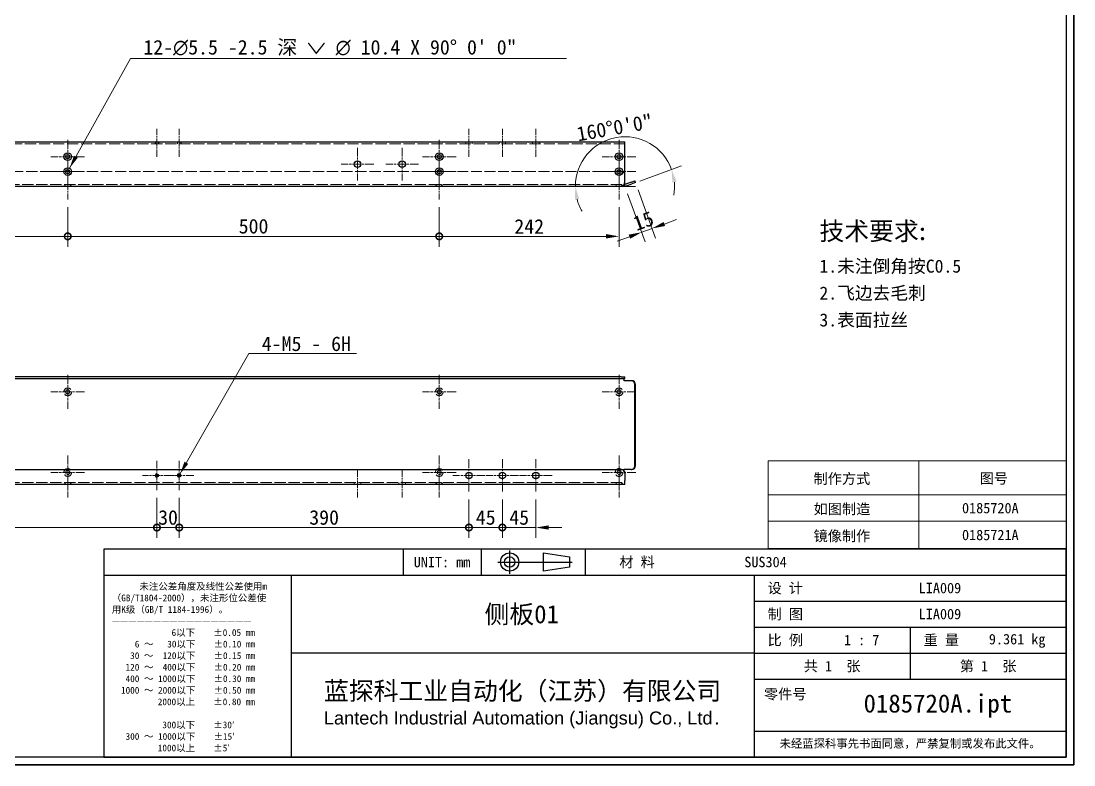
# Model space of a CAD drawing. Header units: millimetres. Extents: x 42 to 2902, y 38 to 2041.
# Drawn here: x 1484 to 2902, y 38 to 1040 of the extents above; entities that cross this region are included whole.
import ezdxf
from ezdxf.enums import TextEntityAlignment as Align

# ---------------------------------------------------------------- set-up
doc = ezdxf.new("R2010")
doc.units = ezdxf.units.MM
doc.header["$LTSCALE"] = 7
doc.linetypes.add('CHAIN', pattern=[0.3543, 0.2362, -0.0295, 0.0591, -0.0295])
doc.linetypes.add('DASHED', pattern=[0.2067, 0.1654, -0.0413])
for name, color, linetype, lineweight in [('1', 7, 'Continuous', 18), ('可见 (ISO)', 7, 'Continuous', 25), ('可见窄的 (ISO)', 7, 'Continuous', 18), ('图框 (ISO)', 7, 'Continuous', 35), ('标题 (ISO)', 7, 'Continuous', 25)]:
    doc.layers.add(name, color=color, linetype=linetype, lineweight=lineweight)
for name, color, linetype, lineweight, true_color in [('中心标记 (ISO)', 1, 'CHAIN', 18, 0xff0000), ('中心线 (ISO)', 1, 'CHAIN', 18, 0xff0000), ('尺寸 (ISO)', 7, 'Continuous', 18, 0x008000), ('符号 (ISO)', 7, 'Continuous', 18, 0x008000), ('隐藏 (ISO)', 5, 'DASHED', 18, 0x0000ff)]:
    doc.layers.add(name, color=color, linetype=linetype, lineweight=lineweight, true_color=true_color)
doc.styles.add('文本样式164', font='SimSun.ttf')
doc.styles.add('文本样式165', font='SimSun.ttf')
doc.styles.add('文本样式74', font='SimSun.ttf')
doc.styles.add('最新国标', font='simfang.ttf')
doc.styles.add('注释文本 (ISO)', font='simfang.ttf')
doc.dimstyles.new('默认 (GB)', dxfattribs={"dimscale": 7, "dimtxt": 2.8, "dimasz": 2.5, "dimexe": 2, "dimexo": 1.5, "dimgap": 0.5, "dimtad": 1, "dimtoh": 1, "dimdsep": 46, "dimtxsty": '最新国标', "dimcen": 0.09, "dimdle": 10, "dimclrd": 256, "dimclre": 256, "dimclrt": 256, "dimaunit": 1, "dimadec": 3, "dimazin": 2, "dimtfac": 0.535714, "dimtdec": 3, "dimtmove": 0, "dimatfit": 3, "dimfxl": 0, "dimtolj": 1, "dimlwd": -1, "dimlwe": -1, "dimarcsym": 0})
doc.dimstyles.new('默认 (GB)$7', dxfattribs={"dimscale": 7, "dimtxt": 2.8, "dimasz": 2.5, "dimexe": 2, "dimexo": 1.5, "dimgap": 0.5, "dimtad": 1, "dimtoh": 1, "dimdsep": 46, "dimtxsty": '最新国标', "dimcen": 0.09, "dimdle": 10, "dimclrd": 256, "dimclre": 256, "dimclrt": 256, "dimaunit": 1, "dimadec": 3, "dimazin": 2, "dimtfac": 0.535714, "dimtdec": 3, "dimtmove": 0, "dimatfit": 3, "dimfxl": 0, "dimtolj": 1, "dimlwd": -1, "dimlwe": -1, "dimarcsym": 0})

# ---------------------------------------------------------------- blocks, each defined once
blk = doc.blocks.new('图框 最新国标')
at = {"layer": '图框 (ISO)', "color": 7, "linetype": 'Continuous', "lineweight": 25}
for p, q in [((413, 290), (413, 7)), ((413, 290), (413, 7)), ((413, 7), (6, 7)), ((413, 7), (18, 7))]:
    blk.add_line(p, q, dxfattribs=at)
at = {"layer": '图框 (ISO)'}
for p, q in [((414.5, 291.5), (414.5, 5.5)), ((414.5, 5.5), (6, 5.5))]:
    blk.add_line(p, q, dxfattribs=at)
at = {"layer": '图框 (ISO)', "style": '文本样式74'}
blk.add_attdef('零件代号_001', (46.18, 287.02), '', height=2.5, rotation=180, dxfattribs=at)
blk = doc.blocks.new('标题栏 最新国标')
at = {"layer": '标题 (ISO)'}
for p, q in [((381.98, -183.84), (196.98, -183.84)), ((196.98, -183.84), (196.98, -223.84)), ((254.48, -183.84), (254.48, -188.84)), ((269.48, -183.84), (269.48, -188.84)), ((289.48, -183.84), (289.48, -188.84)), ((381.98, -223.84), (381.98, -183.84)), ((383.48, -183.84), (383.48, -225.34)), ((281.48, -188.09), (281.48, -184.59)), ((281.48, -184.59), (286.48, -185.34)), ((286.48, -185.34), (286.48, -187.34)), ((286.48, -187.34), (281.48, -188.09)), ((196.98, -188.84), (381.98, -188.84)), ((232.98, -188.84), (232.98, -223.84)), ((321.98, -188.84), (321.98, -223.84)), ((321.98, -193.84), (381.98, -193.84)), ((321.98, -198.84), (381.98, -198.84)), ((351.98, -198.84), (351.98, -208.84)), ((321.98, -203.84), (232.98, -203.84)), ((321.98, -203.84), (381.98, -203.84)), ((321.98, -208.84), (381.98, -208.84)), ((321.98, -218.84), (381.98, -218.84)), ((196.98, -223.84), (381.98, -223.84)), ((383.48, -225.34), (196.98, -225.34))]:
    blk.add_line(p, q, dxfattribs=at)
at = {"layer": '标题 (ISO)', "linetype": 'CHAIN', "ltscale": 5.000333}
blk.add_line((274.98, -184.09), (274.98, -188.59), dxfattribs=at)
at = {"layer": '标题 (ISO)', "linetype": 'CHAIN', "ltscale": 15.834605}
blk.add_line((272.73, -186.34), (286.98, -186.34), dxfattribs=at)
at = {"layer": '标题 (ISO)'}
for radius in [1.75, 1]:
    blk.add_circle((274.98, -186.34), radius, dxfattribs=at)
at = {"layer": '1', "style": '文本样式164'}
for s, p in [('UNIT: mm', (261.98, -186.34)), ('材 料', (299.48, -186.34)), ('设 计', (327.98, -191.34)), ('制 图', (327.98, -196.34)), ('比 例', (327.98, -201.34)), ('重 量', (357.98, -201.34)), ('共 1  张', (336.98, -206.34)), ('第 1  张', (366.98, -206.34))]:
    blk.add_text(s, height=2, dxfattribs=at).set_placement(p, align=Align.MIDDLE_CENTER)
at = {"layer": '标题 (ISO)', "style": '注释文本 (ISO)'}
for s, insert, char_height, attachment_point, line_spacing_factor in [('\\fSimSun|b0|i0;{\\H1.3000;      未注公差角度及线性公差使用m\\P}\\fSimSun|b0|i0;{\\H1.3000;（GB/T1804-2000），未注形位公差使\\P}\\fSimSun|b0|i0;{\\H1.3000;用K级（GB/T 1184-1996）。\\P}\\fSimSun|b0|i0;{\\H1.3000;—————————————————\\P}\\fSimSun|b0|i0;{\\H1.3000;             6以下    ±0.05 mm\\P}\\fSimSun|b0|i0;{\\H1.3000;     6 ～   30以下    ±0.10 mm\\P}\\fSimSun|b0|i0;{\\H1.3000;    30 ～  120以下    ±0.15 mm\\P}\\fSimSun|b0|i0;{\\H1.3000;   120 ～  400以下    ±0.20 mm\\P}\\fSimSun|b0|i0;{\\H1.3000;   400 ～ 1000以下    ±0.30 mm\\P}\\fSimSun|b0|i0;{\\H1.3000;  1000 ～ 2000以下    ±0.50 mm\\P}\\fSimSun|b0|i0;{\\H1.3000;          2000以上    ±0.80 mm\\P}\\fSimSun|b0|i0;{\\H1.3000;\\P}\\fSimSun|b0|i0;{\\H1.3000;           300以下    ±30′\\P}\\fSimSun|b0|i0;{\\H1.3000;   300 ～ 1000以下    ±15′\\P}\\fSimSun|b0|i0;{\\H1.3000;          1000以上    ±5′}', (198.48, -206.63), 1.3, 4, 1.023913), ('{\\fMicrosoft YaHei|b0|i0|c134|p34;\\H1.75x;蓝探科工业自动化（江苏）有限公司\\P\\fArial|b0|i0|c0|p34;\\H0.71429x;Lantech Industrial Automation (Jiangsu) Co., Ltd\\fFangSong|b0|i0|c134|p49;.\\H1.15195x; }', (277.48, -213.84), 2, 5, 0.978695)]:
    blk.add_mtext(s, dxfattribs=dict(at, insert=insert, char_height=char_height, attachment_point=attachment_point, line_spacing_factor=line_spacing_factor))
at = {"layer": '标题 (ISO)', "attachment_point": 5, "style": '注释文本 (ISO)'}
for s, insert, char_height in [('\\fFangSong|b0|i0;零件号', (327.98, -211.84), 2), ('\\fSimSun|b0|i0;{\\H1.6000;未经蓝探科事先书面同意，严禁复制或发布此文件。}', (351.98, -221.34), 1.6)]:
    blk.add_mtext(s, dxfattribs=dict(at, insert=insert, char_height=char_height))
at = {"layer": '标题 (ISO)'}
for tag, p, height, style in [('材料_001', (320.09, -187.33), 2, '注释文本 (ISO)'), ('设计人_001', (353.64, -192.33), 2, '注释文本 (ISO)'), ('库存编号_001', (270.15, -198.11), 3.5, '文本样式165'), ('设计人_001', (353.64, -197.33), 2, '注释文本 (ISO)'), ('视图比例_001', (339.26, -202.33), 2, '注释文本 (ISO)'), ('质量\\P3;_001', (367.13, -202.16), 2, '注释文本 (ISO)'), ('零件代号_001', (343.03, -215.27), 3.5, '文本样式165')]:
    blk.add_attdef(tag, p, '', height=height, dxfattribs=dict(at, style=style))
blk = doc.blocks.new('_DotSmall')
at = {"color": 0, "linetype": 'ByBlock', "const_width": 0.5}
blk.add_lwpolyline([(-0.0625, 0, 1), (0.0625, 0, 1)], format="xyb", close=True, dxfattribs=at)
blk = doc.blocks.new('*D29')
at = {"layer": 'Defpoints', "color": 0, "transparency": 16777216}
for p in [(1047.2, 799.5), (1547.2, 799.5), (1547.2, 749.8)]:
    blk.add_point(p, dxfattribs=at)
at = {"layer": '尺寸 (ISO)', "color": 116, "true_color": 0x00803f, "transparency": 16777216}
for p, q in [((1047.2, 789), (1047.2, 735.8)), ((1547.2, 789), (1547.2, 735.8)), ((1047.2, 749.8), (1547.2, 749.8))]:
    blk.add_line(p, q, dxfattribs=at)
at = {"layer": '尺寸 (ISO)', "color": 116, "true_color": 0x00803f, "transparency": 16777216, "xscale": 17.5, "yscale": 17.5, "zscale": 17.5, "rotation": 180}
blk.add_blockref('_DotSmall', (1047.2, 749.8), dxfattribs=at)
at = {"layer": '尺寸 (ISO)', "color": 116, "true_color": 0x00803f, "transparency": 16777216, "xscale": 17.5, "yscale": 17.5, "zscale": 17.5}
blk.add_blockref('_DotSmall', (1547.2, 749.8), dxfattribs=at)
at = {"layer": '尺寸 (ISO)', "transparency": 16777216, "insert": (1297.3, 763.3), "char_height": 19.6, "attachment_point": 5, "style": '最新国标'}
blk.add_mtext('\\A1;500', dxfattribs=at)
blk = doc.blocks.new('*D30')
at = {"layer": 'Defpoints', "color": 0, "transparency": 16777216}
for p in [(1547.2, 799.5), (2047.2, 799.5), (2047.2, 749.8)]:
    blk.add_point(p, dxfattribs=at)
at = {"layer": '尺寸 (ISO)', "color": 116, "true_color": 0x00803f, "transparency": 16777216}
for p, q in [((1547.2, 789), (1547.2, 735.8)), ((2047.2, 789), (2047.2, 735.8)), ((1547.2, 749.8), (2047.2, 749.8))]:
    blk.add_line(p, q, dxfattribs=at)
at = {"layer": '尺寸 (ISO)', "color": 116, "true_color": 0x00803f, "transparency": 16777216, "xscale": 17.5, "yscale": 17.5, "zscale": 17.5, "rotation": 180}
blk.add_blockref('_DotSmall', (1547.2, 749.8), dxfattribs=at)
at = {"layer": '尺寸 (ISO)', "color": 116, "true_color": 0x00803f, "transparency": 16777216, "xscale": 17.5, "yscale": 17.5, "zscale": 17.5}
blk.add_blockref('_DotSmall', (2047.2, 749.8), dxfattribs=at)
at = {"layer": '尺寸 (ISO)', "transparency": 16777216, "insert": (1797.3, 763.3), "char_height": 19.6, "attachment_point": 5, "style": '最新国标'}
blk.add_mtext('\\A1;500', dxfattribs=at)
blk = doc.blocks.new('*D31')
at = {"layer": 'Defpoints', "color": 0, "transparency": 16777216}
for p in [(2047.2, 799.5), (2289.2, 799.5), (2289.2, 749.8)]:
    blk.add_point(p, dxfattribs=at)
at = {"layer": '尺寸 (ISO)', "color": 116, "true_color": 0x00803f, "transparency": 16777216}
for p, q in [((2047.2, 789), (2047.2, 735.8)), ((2289.2, 789), (2289.2, 735.8)), ((2047.2, 749.8), (2271.7, 749.8))]:
    blk.add_line(p, q, dxfattribs=at)
blk.add_solid([(2271.7, 752.8), (2271.7, 746.9), (2289.2, 749.8)], dxfattribs=at)
at = {"layer": '尺寸 (ISO)', "color": 116, "true_color": 0x00803f, "transparency": 16777216, "xscale": 17.5, "yscale": 17.5, "zscale": 17.5, "rotation": 180}
blk.add_blockref('_DotSmall', (2047.2, 749.8), dxfattribs=at)
at = {"layer": '尺寸 (ISO)', "transparency": 16777216, "insert": (2168.3, 763.1), "char_height": 19.6, "attachment_point": 5, "style": '最新国标'}
blk.add_mtext('\\A1;242', dxfattribs=at)
blk = doc.blocks.new('*D32')
at = {"layer": 'Defpoints', "color": 0, "transparency": 16777216}
for p in [(2316.4, 881), (2286.7, 817), (2297.2, 817), (2307.1, 820.6)]:
    blk.add_point(p, dxfattribs=at)
at = {"layer": '尺寸 (ISO)', "color": 116, "true_color": 0x00803f, "transparency": 16777216}
blk.add_line((2317, 824.2), (2373.2, 844.6), dxfattribs=at)
for start, end in [(20, 180), (349.9137, 4.9568), (195.0432, 210.0863)]:
    blk.add_arc((2297.2, 817), 66.8, start, end, dxfattribs=at)
for points in [[(2361, 822.1), (2366.7, 823.4), (2360, 839.8)], [(2229.8, 799.2), (2235.6, 800), (2230.4, 817)]]:
    blk.add_solid(points, dxfattribs=at)
at = {"layer": '尺寸 (ISO)', "transparency": 16777216, "insert": (2283.3, 896), "char_height": 19.6, "attachment_point": 5, "rotation": 10, "style": '最新国标'}
blk.add_mtext('\\A1;160°0\'0"', dxfattribs=at)
blk = doc.blocks.new('*D40')
at = {"layer": 'Defpoints', "color": 0, "transparency": 16777216}
for p in [(2311.3, 822.1), (2297.2, 817), (2333.8, 760.5)]:
    blk.add_point(p, dxfattribs=at)
at = {"layer": '尺寸 (ISO)', "color": 116, "true_color": 0x00803f, "transparency": 16777216}
for p, q in [((2314.9, 812.2), (2338.5, 747.3)), ((2300.8, 807.1), (2324.4, 742.2)), ((2350.2, 766.4), (2366.6, 772.4)), ((2319.7, 755.3), (2333.8, 760.5)), ((2303.2, 749.3), (2286.8, 743.4))]:
    blk.add_line(p, q, dxfattribs=at)
for points in [[(2349.2, 769.2), (2351.2, 763.7), (2333.8, 760.5)], [(2302.2, 752.1), (2304.2, 746.6), (2319.7, 755.3)]]:
    blk.add_solid(points, dxfattribs=at)
at = {"layer": '尺寸 (ISO)', "transparency": 16777216, "insert": (2322.1, 770.5), "char_height": 19.6, "attachment_point": 5, "rotation": 20, "style": '最新国标'}
blk.add_mtext('\\A1;15', dxfattribs=at)
blk = doc.blocks.new('*D48')
at = {"layer": 'Defpoints', "color": 0, "transparency": 16777216}
for p in [(897.2, 408.5), (1667.2, 408.5), (1667.2, 358)]:
    blk.add_point(p, dxfattribs=at)
at = {"layer": '尺寸 (ISO)', "color": 116, "true_color": 0x00803f, "transparency": 16777216}
for p, q in [((897.2, 398), (897.2, 344)), ((1667.2, 398), (1667.2, 344)), ((897.2, 358), (1667.2, 358))]:
    blk.add_line(p, q, dxfattribs=at)
at = {"layer": '尺寸 (ISO)', "color": 116, "true_color": 0x00803f, "transparency": 16777216, "xscale": 17.5, "yscale": 17.5, "zscale": 17.5, "rotation": 180}
blk.add_blockref('_DotSmall', (897.2, 358), dxfattribs=at)
at = {"layer": '尺寸 (ISO)', "color": 116, "true_color": 0x00803f, "transparency": 16777216, "xscale": 17.5, "yscale": 17.5, "zscale": 17.5}
blk.add_blockref('_DotSmall', (1667.2, 358), dxfattribs=at)
at = {"layer": '尺寸 (ISO)', "transparency": 16777216, "insert": (1282.3, 371.4), "char_height": 19.6, "attachment_point": 5, "style": '最新国标'}
blk.add_mtext('\\A1;770', dxfattribs=at)
blk = doc.blocks.new('*D49')
at = {"layer": 'Defpoints', "color": 0, "transparency": 16777216}
for p in [(1667.2, 408.5), (1697.2, 408.5), (1697.2, 358)]:
    blk.add_point(p, dxfattribs=at)
at = {"layer": '尺寸 (ISO)', "color": 116, "true_color": 0x00803f, "transparency": 16777216}
for p, q in [((1667.2, 398), (1667.2, 344)), ((1697.2, 398), (1697.2, 344)), ((1667.2, 358), (1697.2, 358))]:
    blk.add_line(p, q, dxfattribs=at)
at = {"layer": '尺寸 (ISO)', "color": 116, "true_color": 0x00803f, "transparency": 16777216, "xscale": 17.5, "yscale": 17.5, "zscale": 17.5, "rotation": 180}
blk.add_blockref('_DotSmall', (1667.2, 358), dxfattribs=at)
at = {"layer": '尺寸 (ISO)', "color": 116, "true_color": 0x00803f, "transparency": 16777216, "xscale": 17.5, "yscale": 17.5, "zscale": 17.5}
blk.add_blockref('_DotSmall', (1697.2, 358), dxfattribs=at)
at = {"layer": '尺寸 (ISO)', "transparency": 16777216, "insert": (1682.2, 371.4), "char_height": 19.6, "attachment_point": 5, "style": '最新国标'}
blk.add_mtext('\\A1;30', dxfattribs=at)
blk = doc.blocks.new('*D50')
at = {"layer": 'Defpoints', "color": 0, "transparency": 16777216}
for p in [(1697.2, 408.5), (2087.2, 406.2), (2087.2, 358)]:
    blk.add_point(p, dxfattribs=at)
at = {"layer": '尺寸 (ISO)', "color": 116, "true_color": 0x00803f, "transparency": 16777216}
for p, q in [((1697.2, 398), (1697.2, 344)), ((2087.2, 395.7), (2087.2, 344)), ((1697.2, 358), (2087.2, 358))]:
    blk.add_line(p, q, dxfattribs=at)
at = {"layer": '尺寸 (ISO)', "color": 116, "true_color": 0x00803f, "transparency": 16777216, "xscale": 17.5, "yscale": 17.5, "zscale": 17.5, "rotation": 180}
blk.add_blockref('_DotSmall', (1697.2, 358), dxfattribs=at)
at = {"layer": '尺寸 (ISO)', "color": 116, "true_color": 0x00803f, "transparency": 16777216, "xscale": 17.5, "yscale": 17.5, "zscale": 17.5}
blk.add_blockref('_DotSmall', (2087.2, 358), dxfattribs=at)
at = {"layer": '尺寸 (ISO)', "transparency": 16777216, "insert": (1892.3, 371.4), "char_height": 19.6, "attachment_point": 5, "style": '最新国标'}
blk.add_mtext('\\A1;390', dxfattribs=at)
blk = doc.blocks.new('*D51')
at = {"layer": 'Defpoints', "color": 0, "transparency": 16777216}
for p in [(2087.2, 406.2), (2132.2, 406.2), (2132.2, 358)]:
    blk.add_point(p, dxfattribs=at)
at = {"layer": '尺寸 (ISO)', "color": 116, "true_color": 0x00803f, "transparency": 16777216}
for p, q in [((2087.2, 395.7), (2087.2, 344)), ((2132.2, 395.7), (2132.2, 344)), ((2087.2, 358), (2132.2, 358))]:
    blk.add_line(p, q, dxfattribs=at)
at = {"layer": '尺寸 (ISO)', "color": 116, "true_color": 0x00803f, "transparency": 16777216, "xscale": 17.5, "yscale": 17.5, "zscale": 17.5}
blk.add_blockref('_DotSmall', (2087.2, 358), dxfattribs=at)
at = {"layer": '尺寸 (ISO)', "color": 116, "true_color": 0x00803f, "transparency": 16777216, "xscale": 17.5, "yscale": 17.5, "zscale": 17.5, "rotation": 180}
blk.add_blockref('_DotSmall', (2132.2, 358), dxfattribs=at)
at = {"layer": '尺寸 (ISO)', "transparency": 16777216, "insert": (2109.8, 371.4), "char_height": 19.6, "attachment_point": 5, "style": '最新国标'}
blk.add_mtext('\\A1;45', dxfattribs=at)
blk = doc.blocks.new('*D52')
at = {"layer": 'Defpoints', "color": 0, "transparency": 16777216}
for p in [(2132.2, 406.2), (2177.2, 406.2), (2177.2, 358)]:
    blk.add_point(p, dxfattribs=at)
at = {"layer": '尺寸 (ISO)', "color": 116, "true_color": 0x00803f, "transparency": 16777216}
for p, q in [((2132.2, 395.7), (2132.2, 344)), ((2177.2, 395.7), (2177.2, 344)), ((2132.2, 358), (2159.7, 358)), ((2177.2, 358), (2159.7, 358)), ((2194.7, 358), (2212.2, 358))]:
    blk.add_line(p, q, dxfattribs=at)
blk.add_solid([(2194.7, 360.9), (2194.7, 355.1), (2177.2, 358)], dxfattribs=at)
at = {"layer": '尺寸 (ISO)', "color": 116, "true_color": 0x00803f, "transparency": 16777216, "xscale": 17.5, "yscale": 17.5, "zscale": 17.5}
blk.add_blockref('_DotSmall', (2132.2, 358), dxfattribs=at)
at = {"layer": '尺寸 (ISO)', "transparency": 16777216, "insert": (2154.8, 371.4), "char_height": 19.6, "attachment_point": 5, "style": '最新国标'}
blk.add_mtext('\\A1;45', dxfattribs=at)
blk = doc.blocks.new('表格1')
at = {"layer": '符号 (ISO)'}
for p, q in [((355.72, 63.99), (413, 63.99)), ((355.72, 63.99), (355.72, 57.45)), ((384.65, 63.99), (384.65, 57.45)), ((413, 63.99), (413, 57.45)), ((355.72, 57.45), (413, 57.45)), ((355.72, 57.45), (355.72, 47.1)), ((384.65, 57.45), (384.65, 47.1)), ((413, 57.45), (413, 47.1)), ((355.72, 52.33), (413, 52.33)), ((355.72, 47.1), (413, 47.1))]:
    blk.add_line(p, q, dxfattribs=at)
at = {"layer": '符号 (ISO)', "char_height": 2, "attachment_point": 7, "style": '注释文本 (ISO)'}
for s, insert in [('制作方式', (364.43, 59.31)), ('图号', (396.37, 59.37)), ('如图制造', (364.44, 53.49)), ('0185720A', (392.98, 53.85)), ('镜像制作', (364.43, 48.3)), ('0185721A', (392.98, 48.68))]:
    blk.add_mtext(s, dxfattribs=dict(at, insert=insert))

msp = doc.modelspace()

# ---------------------------------------------------------------- linework, layer by layer
at = {"layer": '中心标记 (ISO)', "ltscale": 7.206874}
for p, q in [((1547.2172, 879.6768), (1547.2172, 834.2768)), ((2047.2172, 879.6768), (2047.2172, 834.2768)), ((2289.2172, 879.6768), (2289.2172, 834.2768)), ((1569.9172, 856.9768), (1524.5172, 856.9768)), ((1547.2172, 859.6768), (1547.2172, 814.2768)), ((2069.9172, 856.9768), (2024.5172, 856.9768)), ((2047.2172, 859.6768), (2047.2172, 814.2768)), ((2311.9172, 856.9768), (2266.5172, 856.9768)), ((2289.2172, 859.6768), (2289.2172, 814.2768)), ((1569.9172, 836.9768), (1524.5172, 836.9768)), ((2069.9172, 836.9768), (2024.5172, 836.9768)), ((2311.9172, 836.9768), (2266.5172, 836.9768)), ((1547.2172, 563.2319), (1547.2172, 517.8319)), ((2047.2172, 563.2319), (2047.2172, 517.8319)), ((2289.2172, 563.2319), (2289.2172, 517.8319)), ((1569.9172, 540.5319), (1524.5172, 540.5319)), ((2069.9172, 540.5319), (2024.5172, 540.5319)), ((2311.9172, 540.5319), (2266.5172, 540.5319)), ((1547.2172, 454.7319), (1547.2172, 409.3319)), ((2047.2172, 454.7319), (2047.2172, 409.3319)), ((2289.2172, 454.7319), (2289.2172, 409.3319)), ((1569.9172, 432.0319), (1524.5172, 432.0319)), ((2069.9172, 432.0319), (2024.5172, 432.0319)), ((2311.9172, 432.0319), (2266.5172, 432.0319))]:
    msp.add_line(p, q, dxfattribs=at)
at = {"layer": '中心标记 (ISO)', "ltscale": 6.984632}
for p, q in [((1937.2172, 868.9768), (1937.2172, 824.9768)), ((1997.2172, 868.9768), (1997.2172, 824.9768)), ((1959.2172, 846.9768), (1915.2172, 846.9768)), ((2019.2172, 846.9768), (1975.2172, 846.9768))]:
    msp.add_line(p, q, dxfattribs=at)
at = {"layer": '中心标记 (ISO)', "ltscale": 6.212184}
for p, q in [((1667.2172, 447.5989), (1667.2172, 408.4649)), ((1697.2172, 447.5989), (1697.2172, 408.4649)), ((1686.7842, 428.0319), (1647.6502, 428.0319)), ((1716.7842, 428.0319), (1677.6502, 428.0319))]:
    msp.add_line(p, q, dxfattribs=at)
at = {"layer": '中心标记 (ISO)', "ltscale": 6.921135}
for p, q in [((2087.2172, 449.8319), (2087.2172, 406.2319)), ((2132.2172, 449.8319), (2132.2172, 406.2319)), ((2177.2172, 449.8319), (2177.2172, 406.2319)), ((2109.0172, 428.0319), (2065.4172, 428.0319)), ((2154.0172, 428.0319), (2110.4172, 428.0319)), ((2199.0172, 428.0319), (2155.4172, 428.0319))]:
    msp.add_line(p, q, dxfattribs=at)
at = {"layer": '中心线 (ISO)', "ltscale": 5.952797}
for p, q in [((1667.2172, 856.9768), (1667.2172, 894.4768)), ((1697.2172, 856.9768), (1697.2172, 894.4768)), ((2087.2172, 856.9768), (2087.2172, 894.4768)), ((2132.2172, 856.9768), (2132.2172, 894.4768)), ((2177.2172, 856.9768), (2177.2172, 894.4768)), ((1547.2172, 836.9768), (1547.2172, 799.4768)), ((2047.2172, 836.9768), (2047.2172, 799.4768)), ((2289.2172, 836.9768), (2289.2172, 799.4768)), ((1547.2172, 436.0319), (1547.2172, 398.5319)), ((1937.2172, 436.0319), (1937.2172, 398.5319)), ((1997.2172, 436.0319), (1997.2172, 398.5319)), ((2047.2172, 436.0319), (2047.2172, 398.5319)), ((2289.2172, 436.0319), (2289.2172, 398.5319))]:
    msp.add_line(p, q, dxfattribs=at)
at = {"layer": '可见 (ISO)'}
for p, q in [((297.2172, 876.9768), (2297.2172, 876.9768)), ((2297.2172, 871.9768), (2297.2172, 876.9768)), ((2297.2172, 821.9768), (2297.2172, 871.9768)), ((1549.9672, 836.9768), (1544.4672, 836.9768)), ((2049.9672, 836.9768), (2044.4672, 836.9768)), ((2291.9672, 836.9768), (2286.4672, 836.9768)), ((2305.7591, 822.7463), (2297.2172, 819.6373)), ((2297.2172, 816.9768), (2297.2172, 821.9768)), ((2305.7591, 822.7463), (2310.4576, 824.4564)), ((2311.3126, 822.1071), (2306.6141, 820.397)), ((2311.3126, 822.1071), (2310.4576, 824.4564)), ((2297.2172, 816.9768), (297.2172, 816.9768)), ((2298.0457, 817.2784), (2306.6141, 820.397)), ((2292.2172, 560.5319), (302.2172, 560.5319)), ((2292.2172, 558.0319), (302.2172, 558.0319)), ((2292.2172, 560.5319), (2297.2172, 560.5319)), ((2297.2172, 558.0319), (2292.2172, 558.0319)), ((2296.3356, 555.5319), (2296.3356, 558.0319)), ((2297.1906, 555.5319), (2296.3356, 555.5319)), ((2305.7591, 555.5319), (2297.1906, 555.5319)), ((2297.2172, 558.0319), (2297.2172, 560.5319)), ((2306.6141, 555.5319), (2305.7591, 555.5319)), ((2310.4576, 441.0319), (2310.4576, 550.5319)), ((2311.3126, 441.0319), (2311.3126, 550.5319)), ((302.2172, 436.0319), (2292.2172, 436.0319)), ((2295.0856, 436.0319), (2296.3356, 436.0319)), ((2295.0856, 435.1273), (2295.0856, 436.0319)), ((2297.1906, 436.0319), (2296.3356, 436.0319)), ((2297.2172, 433.5319), (2296.5473, 433.5319)), ((2305.7591, 436.0319), (2297.1906, 436.0319)), ((2297.2172, 431.0319), (2297.2172, 433.5319)), ((2297.2172, 431.0319), (2297.2172, 421.0319)), ((2305.7591, 436.0319), (2306.6141, 436.0319)), ((2297.2172, 416.0319), (297.2172, 416.0319)), ((2297.2172, 416.0319), (2297.2172, 421.0319))]:
    msp.add_line(p, q, dxfattribs=at)
for centre, radius in [((1547.2172, 856.9768), 5.2), ((1547.2172, 856.9768), 2.75), ((1937.2172, 846.9768), 4.5), ((1997.2172, 846.9768), 4.5), ((2047.2172, 856.9768), 5.2), ((2047.2172, 856.9768), 2.75), ((2289.2172, 856.9768), 5.2), ((2289.2172, 856.9768), 2.75), ((1547.2172, 836.9768), 5.2), ((1547.2172, 836.9768), 2.75), ((2047.2172, 836.9768), 5.2), ((2047.2172, 836.9768), 2.75), ((2289.2172, 836.9768), 5.2), ((2289.2172, 836.9768), 2.75), ((1547.2172, 540.5319), 2.75), ((2047.2172, 540.5319), 2.75), ((2289.2172, 540.5319), 2.75), ((1667.2172, 428.0319), 2.067), ((1697.2172, 428.0319), 2.067), ((2087.2172, 428.0319), 4.3), ((2132.2172, 428.0319), 4.3), ((2177.2172, 428.0319), 4.3)]:
    msp.add_circle(centre, radius, dxfattribs=at)
for centre, start, end in [((2296.3356, 821.9768), 280.1558894, 290), ((2292.2172, 431.0319), 0, 90)]:
    msp.add_arc(centre, 5, start, end, dxfattribs=at)
for centre, major_axis, start_param, end_param in [((2305.7591, 550.5319), (0, 5), 4.71238898, 6.283185307), ((2306.6141, 550.5319), (0, 5), 4.71238898, 6.283185307), ((2305.7591, 441.0319), (0, -5), 0, 1.570796327), ((2306.6141, 441.0319), (0, -5), 0, 1.570796327)]:
    msp.add_ellipse(centre, major_axis=major_axis, ratio=0.939692621, start_param=start_param, end_param=end_param, dxfattribs=at)
at = {"layer": '可见窄的 (ISO)'}
for centre in [(1667.2172, 428.0319), (1697.2172, 428.0319)]:
    msp.add_arc(centre, 2.5, 80, 350, dxfattribs=at)
at = {"layer": '尺寸 (ISO)'}
msp.add_line((2297.2172, 816.9768), (2311.2172, 816.9768), dxfattribs=at)
at = {"layer": '隐藏 (ISO)', "ltscale": 13.040241}
for p, q in [((2297.2172, 874.4768), (297.2172, 874.4768)), ((297.2172, 819.4768), (2297.2172, 819.4768)), ((297.2172, 418.5319), (2297.2172, 418.5319))]:
    msp.add_line(p, q, dxfattribs=at)
at = {"layer": '隐藏 (ISO)', "ltscale": 0.680149}
for p, q in [((1664.7172, 876.9768), (1664.7172, 874.4768)), ((1665.1502, 874.4768), (1665.1502, 876.9768)), ((1669.2842, 874.4768), (1669.2842, 876.9768)), ((1669.7172, 874.4768), (1669.7172, 876.9768)), ((1694.7172, 876.9768), (1694.7172, 874.4768)), ((1695.1502, 874.4768), (1695.1502, 876.9768)), ((1699.2842, 874.4768), (1699.2842, 876.9768)), ((1699.7172, 874.4768), (1699.7172, 876.9768)), ((2082.9172, 874.4768), (2082.9172, 876.9768)), ((2091.5172, 874.4768), (2091.5172, 876.9768)), ((2127.9172, 874.4768), (2127.9172, 876.9768)), ((2136.5172, 874.4768), (2136.5172, 876.9768)), ((2172.9172, 874.4768), (2172.9172, 876.9768)), ((2181.5172, 874.4768), (2181.5172, 876.9768)), ((2295.0856, 819.4768), (2295.0856, 816.9768)), ((2296.3356, 819.4768), (2296.3356, 816.9768)), ((2296.3356, 560.5319), (2296.3356, 558.0319)), ((1932.7172, 418.5319), (1932.7172, 416.0319)), ((1941.7172, 418.5319), (1941.7172, 416.0319)), ((1992.7172, 418.5319), (1992.7172, 416.0319)), ((2001.7172, 418.5319), (2001.7172, 416.0319))]:
    msp.add_line(p, q, dxfattribs=at)
at = {"layer": '隐藏 (ISO)', "ltscale": 13.144814}
for p, q in [((1544.4672, 836.9768), (1049.9672, 836.9768)), ((2044.4672, 836.9768), (1549.9672, 836.9768))]:
    msp.add_line(p, q, dxfattribs=at)
at = {"layer": '隐藏 (ISO)', "ltscale": 12.5733}
msp.add_line((2286.4672, 836.9768), (2049.9672, 836.9768), dxfattribs=at)
at = {"layer": '隐藏 (ISO)', "ltscale": 0.067925}
msp.add_line((2292.2172, 836.9768), (2291.9672, 836.9768), dxfattribs=at)
at = {"layer": '隐藏 (ISO)', "ltscale": 0.239792}
msp.add_line((2296.3356, 821.9768), (2297.2172, 821.9768), dxfattribs=at)
at = {"layer": '隐藏 (ISO)', "ltscale": 1.068432}
msp.add_line((2296.3356, 819.4768), (2296.3356, 821.9768), dxfattribs=at)
at = {"layer": '隐藏 (ISO)', "ltscale": 0.942677}
for p, q in [((1544.4672, 819.4268), (1542.0172, 816.9768)), ((1549.9672, 819.4268), (1552.4172, 816.9768)), ((2044.4672, 819.4268), (2042.0172, 816.9768)), ((2049.9672, 819.4268), (2052.4172, 816.9768)), ((2286.4672, 819.4268), (2284.0172, 816.9768)), ((2291.9672, 819.4268), (2294.4172, 816.9768)), ((1544.4672, 418.4819), (1542.0172, 416.0319)), ((1549.9672, 418.4819), (1552.4172, 416.0319)), ((2044.4672, 418.4819), (2042.0172, 416.0319)), ((2049.9672, 418.4819), (2052.4172, 416.0319)), ((2286.4672, 418.4819), (2284.0172, 416.0319)), ((2291.9672, 418.4819), (2294.4172, 416.0319))]:
    msp.add_line(p, q, dxfattribs=at)
at = {"layer": '隐藏 (ISO)', "ltscale": 0.013505}
for p, q in [((1544.4672, 819.4768), (1544.4672, 819.4268)), ((1549.9672, 819.4768), (1549.9672, 819.4268)), ((2044.4672, 819.4768), (2044.4672, 819.4268)), ((2049.9672, 819.4768), (2049.9672, 819.4268)), ((2286.4672, 819.4768), (2286.4672, 819.4268)), ((2291.9672, 819.4768), (2291.9672, 819.4268)), ((1544.4672, 418.5319), (1544.4672, 418.4819)), ((1549.9672, 418.5319), (1549.9672, 418.4819)), ((2044.4672, 418.5319), (2044.4672, 418.4819)), ((2049.9672, 418.5319), (2049.9672, 418.4819)), ((2286.4672, 418.5319), (2286.4672, 418.4819)), ((2291.9672, 418.5319), (2291.9672, 418.4819))]:
    msp.add_line(p, q, dxfattribs=at)
at = {"layer": '隐藏 (ISO)', "ltscale": 2.350671}
for p, q in [((1544.4672, 819.4268), (1549.9672, 819.4268)), ((2044.4672, 819.4268), (2049.9672, 819.4268)), ((2286.4672, 819.4268), (2291.9672, 819.4268)), ((1544.4672, 418.4819), (1549.9672, 418.4819)), ((2044.4672, 418.4819), (2049.9672, 418.4819)), ((2286.4672, 418.4819), (2291.9672, 418.4819))]:
    msp.add_line(p, q, dxfattribs=at)
at = {"layer": '隐藏 (ISO)', "ltscale": 0.007598}
msp.add_line((2297.2172, 819.6373), (2297.1906, 819.6276), dxfattribs=at)
at = {"layer": '隐藏 (ISO)', "ltscale": 0.434014}
msp.add_line((2295.0856, 433.5319), (2295.0856, 435.1273), dxfattribs=at)
at = {"layer": '隐藏 (ISO)', "ltscale": 0.397645}
msp.add_line((2296.5473, 433.5319), (2295.0856, 433.5319), dxfattribs=at)
at = {"layer": '隐藏 (ISO)', "ltscale": 11.29054}
for centre in [(1547.2172, 540.5319), (2047.2172, 540.5319), (2289.2172, 540.5319), (1547.2172, 432.0319), (2047.2172, 432.0319), (2289.2172, 432.0319)]:
    msp.add_circle(centre, 5.2, dxfattribs=at)
at = {"layer": '隐藏 (ISO)', "ltscale": 4.701442}
for centre in [(1547.2172, 432.0319), (2047.2172, 432.0319), (2289.2172, 432.0319)]:
    msp.add_circle(centre, 2.75, dxfattribs=at)
at = {"layer": '隐藏 (ISO)', "ltscale": 2.136965}
msp.add_arc((2292.2172, 831.9768), 5, 0, 90, dxfattribs=at)
at = {"layer": '隐藏 (ISO)', "ltscale": 0.237352}
msp.add_arc((2296.3356, 821.9768), 2.5, 270, 290, dxfattribs=at)
at = {"layer": '隐藏 (ISO)', "ltscale": 0.241053}
msp.add_arc((2296.3356, 821.9768), 5, 270, 280.1558894, dxfattribs=at)

# ---------------------------------------------------------------- block references
at = {"xscale": 7, "yscale": 7, "zscale": 7}
for name in ['图框 最新国标', '表格1']:
    msp.add_blockref(name, (0, 0), dxfattribs=at)
ref = msp.add_blockref('标题栏 最新国标', (217.1223, 1615.91), dxfattribs=dict(xscale=7, yscale=7, zscale=7))
ref.add_attrib('零件代号_001', '0185720A.ipt', (2618.3617, 109.0084), dxfattribs={"layer": '标题 (ISO)', "height": 24.5, "style": '文本样式165'})
ref.add_attrib('库存编号_001', '侧板01', (2108.1732, 229.1131), dxfattribs={"layer": '标题 (ISO)', "height": 24.5, "style": '文本样式165'})
ref.add_attrib('质量\\P3;_001', '9.361 kg', (2787, 200.78), dxfattribs={"layer": '标题 (ISO)', "height": 14, "style": '注释文本 (ISO)'})
ref.add_attrib('视图比例_001', '1 : 7', (2591.92, 199.62), dxfattribs={"layer": '标题 (ISO)', "height": 14, "style": '注释文本 (ISO)'})
ref.add_attrib('设计人_001', 'LIA009', (2692.6, 269.58), dxfattribs={"layer": '标题 (ISO)', "height": 14, "style": '注释文本 (ISO)'})
ref.add_attrib('设计人_001', 'LIA009', (2692.6, 234.58), dxfattribs={"layer": '标题 (ISO)', "height": 14, "style": '注释文本 (ISO)'})
ref.add_attrib('材料_001', 'SUS304', (2457.78, 304.58), dxfattribs={"layer": '标题 (ISO)', "height": 14, "style": '注释文本 (ISO)'})

# ---------------------------------------------------------------- texts
at = {"layer": '符号 (ISO)'}
for s, insert, char_height, width, attachment_point, line_spacing_factor, style in [('12-\\fAIGDT|b0|i0;{\\H19.6000;n}\\fFangSong|b0|i0;{\\H19.6000;5.5 -2.5 深 }\\fAIGDT|b0|i0;{\\H19.6000;w}\\fFangSong|b0|i0;{\\H19.6000; }\\fAIGDT|b0|i0;{\\H19.6000;n}\\fFangSong|b0|i0;{\\H19.6000; 10.4 X 90° 0\' 0"}', (1649.0081, 992.4588), 19.6000001, 591.214472, 7, 0.49, '最新国标'), ('{\\H1.75x;技术要求\\fCalibri|b0|i0|c0|p34;:\\fFangSong|b0|i0|c134|p49;\\P\\H0.71429x;1.未注倒角按C0.5\\P2.飞边去毛刺\\P3.表面拉丝}', (2558.9198, 697.8777), 14, 209.590645, 4, 1.240703, '注释文本 (ISO)'), ('4-M5 - 6H', (1808.3965, 595.1982), 19.6, 133.362529, 7, 0.49, '最新国标')]:
    msp.add_mtext(s, dxfattribs=dict(at, insert=insert, char_height=char_height, width=width, attachment_point=attachment_point, line_spacing_factor=line_spacing_factor, style=style))

# ---------------------------------------------------------------- dimensions: what is measured, and where the dimension line sits
at = {"layer": '尺寸 (ISO)', "color": 116, "true_color": 0x00803f}
dim = msp.add_angular_dim_3p(base=(2316.3886, 881.0137), center=(2297.2172, 816.9768), p1=(2307.084, 820.568), p2=(2286.7172, 816.9768), dimstyle='默认 (GB)', override={"dimgap": 0.5, "dimtoh": 0, "dimse2": 1, "dimtol": 0, "dimlim": 0, "dimtp": 0, "dimtm": 0, "dimtdec": 2}, dxfattribs=at)
dim.commit()
dim.dimension.update_dxf_attribs({"geometry": '*D32', "text_midpoint": (2285.6097, 882.8064), "dimtype": 165})
for base, p1, p2, angle, override, picture, middle in [((2333.7523, 760.4545), (2297.2172, 816.9768), (2311.3126, 822.1071), 20, {"dimgap": 0.5, "dimtoh": 0, "dimdec": 2, "dimtol": 0, "dimlim": 0, "dimtp": 0, "dimtm": 0, "dimtdec": 3, "dimtofl": 1, "dimatfit": 1}, '*D40', (2326.7047, 757.8893)), ((1547.2172, 749.8464), (1047.2172, 799.4768), (1547.2172, 799.4768), 180, {"dimgap": 0.5, "dimtoh": 0, "dimdec": 2, "dimblk1": 'DotSmall', "dimblk2": 'DotSmall', "dimsah": 1, "dimdle": 0, "dimtol": 0, "dimlim": 0, "dimtp": 0, "dimtm": 0, "dimtdec": 3, "dimtofl": 0, "dimatfit": 1}, '*D29', (1297.2872, 749.8464)), ((2047.2172, 749.8464), (1547.2172, 799.4768), (2047.2172, 799.4768), 180, {"dimgap": 0.5, "dimtoh": 0, "dimdec": 2, "dimblk1": 'DotSmall', "dimblk2": 'DotSmall', "dimsah": 1, "dimdle": 0, "dimtol": 0, "dimlim": 0, "dimtp": 0, "dimtm": 0, "dimtdec": 3, "dimtofl": 0, "dimatfit": 1}, '*D30', (1797.2872, 749.8464)), ((2289.2172, 749.8464), (2047.2172, 799.4768), (2289.2172, 799.4768), 180, {"dimgap": 0.5, "dimtoh": 0, "dimdec": 2, "dimblk1": 'DotSmall', "dimsah": 1, "dimdle": 0, "dimtol": 0, "dimlim": 0, "dimtp": 0, "dimtm": 0, "dimtdec": 3, "dimtofl": 0, "dimatfit": 1}, '*D31', (2168.2872, 749.8464)), ((1667.2172, 358.0319), (897.2172, 408.4649), (1667.2172, 408.4649), 180, {"dimgap": 0.5, "dimtoh": 0, "dimdec": 2, "dimblk1": 'DotSmall', "dimblk2": 'DotSmall', "dimsah": 1, "dimdle": 0, "dimtol": 0, "dimlim": 0, "dimtp": 0, "dimtm": 0, "dimtdec": 3, "dimtofl": 0, "dimatfit": 1}, '*D48', (1282.2872, 358.0319)), ((1697.2172, 358.0319), (1667.2172, 408.4649), (1697.2172, 408.4649), 180, {"dimgap": 0.5, "dimtoh": 0, "dimdec": 2, "dimblk1": 'DotSmall', "dimblk2": 'DotSmall', "dimsah": 1, "dimdle": 0, "dimtol": 0, "dimlim": 0, "dimtp": 0, "dimtm": 0, "dimtdec": 3, "dimtofl": 1, "dimatfit": 1}, '*D49', (1682.2172, 358.0319)), ((2087.2172, 358.0319), (1697.2172, 408.4649), (2087.2172, 406.2319), 180, {"dimgap": 0.5, "dimtoh": 0, "dimdec": 2, "dimblk1": 'DotSmall', "dimblk2": 'DotSmall', "dimsah": 1, "dimdle": 0, "dimtol": 0, "dimlim": 0, "dimtp": 0, "dimtm": 0, "dimtdec": 3, "dimtofl": 0, "dimatfit": 1}, '*D50', (1892.2872, 358.0319)), ((2132.2172, 358.0319), (2087.2172, 406.2319), (2132.2172, 406.2319), 180, {"dimgap": 0.5, "dimtoh": 0, "dimdec": 2, "dimblk1": 'DotSmall', "dimblk2": 'DotSmall', "dimsah": 1, "dimdle": 0, "dimtol": 0, "dimlim": 0, "dimtp": 0, "dimtm": 0, "dimtdec": 3, "dimtofl": 0}, '*D51', (2109.7872, 358.0319)), ((2177.2172, 358.0319), (2132.2172, 406.2319), (2177.2172, 406.2319), 180, {"dimgap": 0.5, "dimtoh": 0, "dimdec": 2, "dimblk1": 'DotSmall', "dimsah": 1, "dimdle": 0, "dimtol": 0, "dimlim": 0, "dimtp": 0, "dimtm": 0, "dimtdec": 3, "dimtofl": 0}, '*D52', (2154.7872, 358.0319))]:
    dim = msp.add_linear_dim(base=base, p1=p1, p2=p2, angle=angle, dimstyle='默认 (GB)', override=override, dxfattribs=at)
    dim.commit()
    dim.dimension.update_dxf_attribs({"geometry": picture, "text_midpoint": middle, "dimtype": 160})

# ---------------------------------------------------------------- leaders
at = {"layer": '符号 (ISO)', "annotation_type": 0, "has_hookline": 1, "hookline_direction": 0}
for points, text_width in [([(1549.6334, 841.5814), (1631.5081, 989.1922), (1649.0081, 989.1922)], 569.6638), ([(1698.1846, 429.8585), (1790.8965, 591.9316), (1808.3965, 591.9316)], 127.456)]:
    msp.add_leader(points, dimstyle='默认 (GB)$7', override={"dimgap": 0, "dimtad": 1}, dxfattribs=dict(at, text_width=text_width))

doc.saveas('drawing.dxf')
